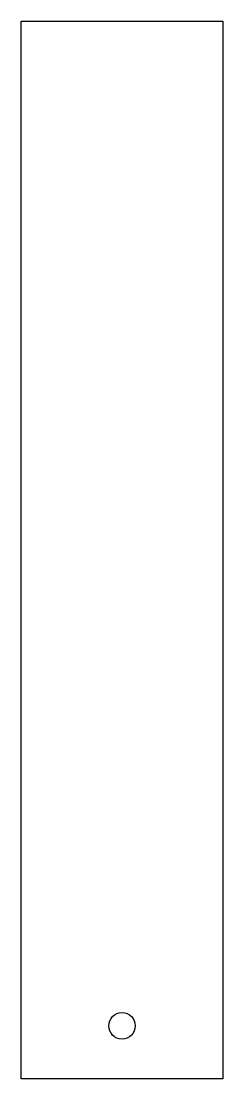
# Model space of a CAD drawing. Header units: millimetres. Extents: x 120 to 196, y -74 to 325.
import ezdxf

# ---------------------------------------------------------------- set-up
doc = ezdxf.new("R2010")
doc.units = ezdxf.units.MM
doc.layers.add('C06479-A', color=7, linetype='Continuous')
doc.layers.add('Default', color=7, linetype='Continuous')

# ---------------------------------------------------------------- blocks, each defined once
blk = doc.blocks.new('SE2')
at = {"layer": 'C06479-A', "color": 7, "linetype": 'Continuous'}
for p, q in [((0, 0), (0, 399)), ((0, 399), (76, 399)), ((76, 399), (76, 0)), ((76, 0), (0, 0))]:
    blk.add_line(p, q, dxfattribs=at)
blk.add_circle((38, 20), 5, dxfattribs=at)

msp = doc.modelspace()

# ---------------------------------------------------------------- block references
at = {"layer": 'Default', "color": 7}
msp.add_blockref('SE2', (119.98, -73.81), dxfattribs=at)

doc.saveas('drawing.dxf')
